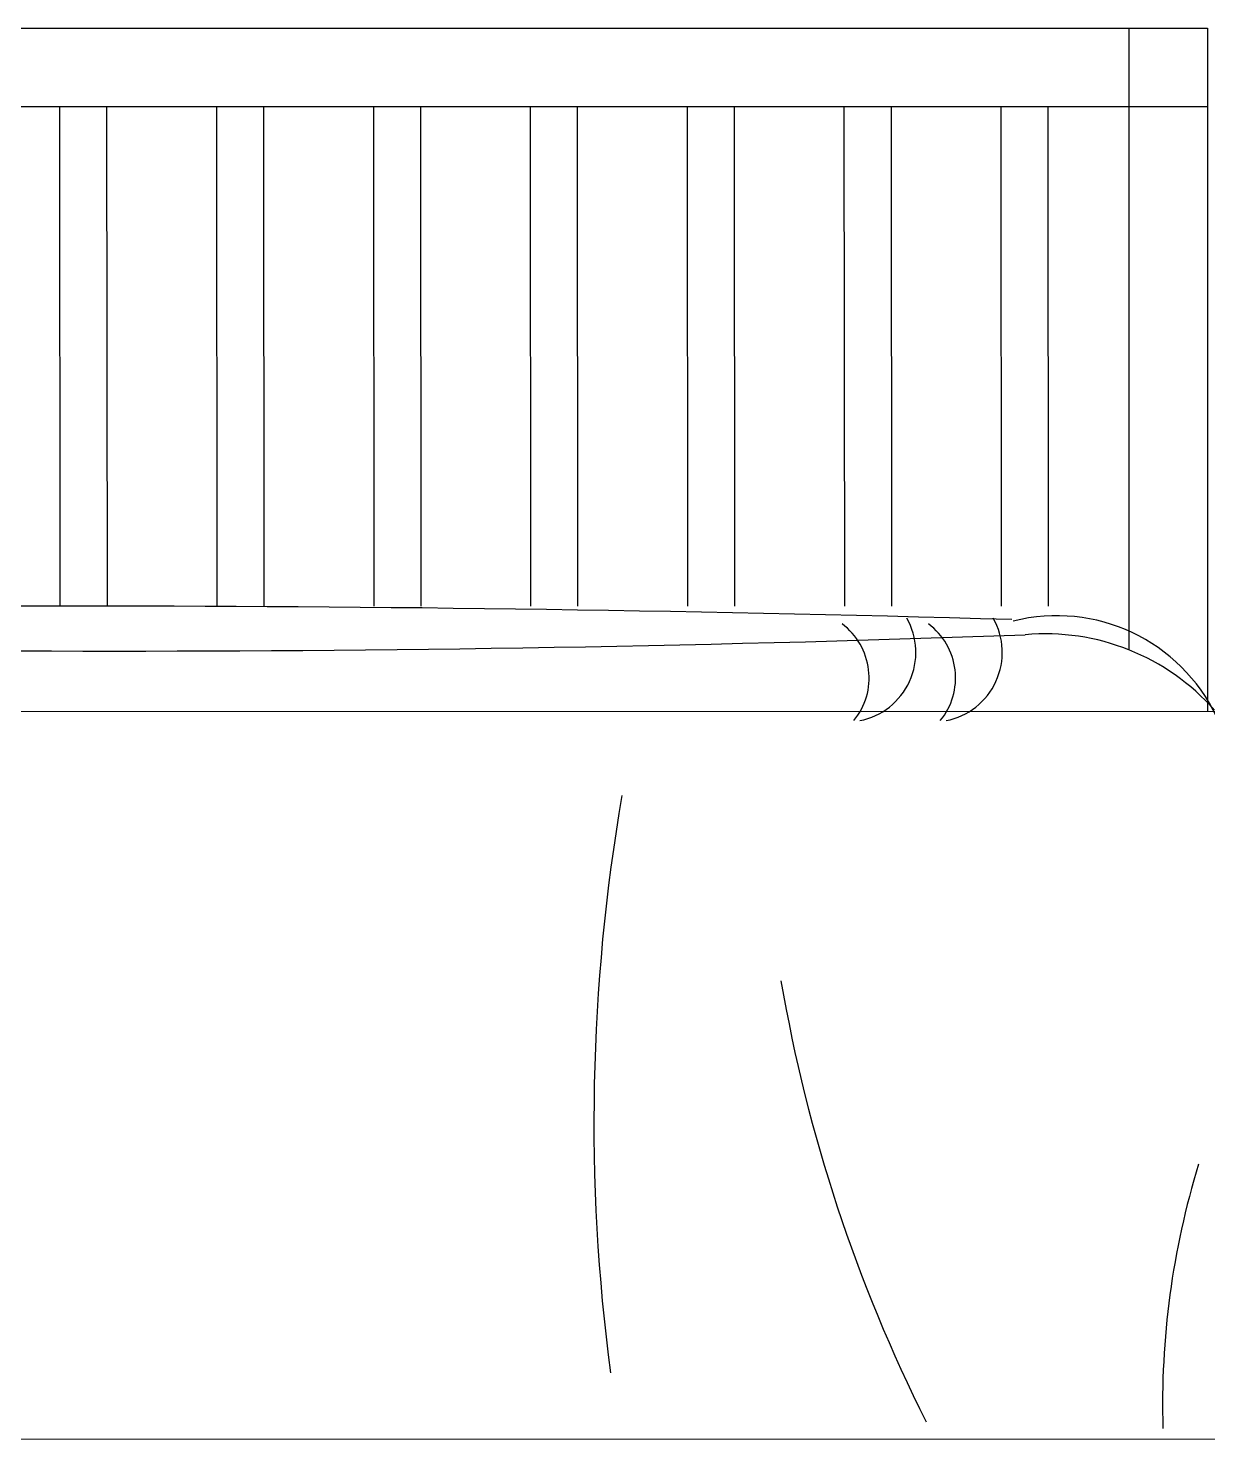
# Model space of a CAD drawing. Header units: millimetres. Extents: x 3060 to 28796, y 18778 to 36190.
# Drawn here: x 22338 to 23089, y 27918 to 28818 of the extents above; entities that cross this region are included whole.
import ezdxf

# ---------------------------------------------------------------- set-up
doc = ezdxf.new("R2010")
doc.units = ezdxf.units.MM

# ---------------------------------------------------------------- blocks, each defined once
blk = doc.blocks.new('A$C06235A1A')
for p, q in [((500, 900), (2000, 900)), ((1950, 900), (1950, 503.65)), ((2000, 900), (2000, 464.46)), ((500, 850), (2000, 850)), ((1268.35, 849.98), (1268.6, 531.57)), ((1298.35, 850), (1298.6, 531.59)), ((1368.35, 849.98), (1368.6, 531.57)), ((1398.35, 850), (1398.6, 531.59)), ((1468.35, 849.98), (1468.6, 531.57)), ((1498.35, 850), (1498.6, 531.59)), ((1568.35, 849.98), (1568.6, 531.57)), ((1598.35, 850), (1598.6, 531.59)), ((1668.35, 849.98), (1668.6, 531.57)), ((1698.35, 850), (1698.6, 531.59)), ((1768.35, 849.98), (1768.6, 531.57)), ((1798.35, 850), (1798.6, 531.59)), ((1868.35, 849.98), (1868.6, 531.57)), ((1898.35, 850), (1898.6, 531.59)), ((499.98, 464.35), (2005.67, 464.46)), ((447.76, 0), (2052.47, 0.71))]:
    blk.add_line(p, q)
for centre, radius, start, end in [((1267.3, -20929.44), 21461.04, 88.376663, 91.755947), ((1769.88, 502.01), 44.33, 281.10129, 29.65696), ((1824.97, 502.01), 44.33, 281.10129, 29.65696), ((1904.02, 412.61), 112.8, 25.27055, 104.24369), ((1305.43, 16594.64), 16091.75, 267.495948, 272.060339), ((1741.45, 485.77), 42.97, 320.623, 53.23487), ((1796.54, 485.77), 42.97, 320.623, 53.23487), ((1896.83, 370.42), 143.45, 41.31732, 95.14975), ((2827.83, 202.73), 1218.87, 170.17534, 187.54784), ((2718.17, 462.81), 1004.49, 189.75942, 206.6957), ((2494.81, 22.53), 523.35, 162.98205, 181.67423)]:
    blk.add_arc(centre, radius, start, end)

msp = doc.modelspace()

# ---------------------------------------------------------------- block references
msp.add_blockref('A$C06235A1A', (21089.14, 27917.72))

doc.saveas('drawing.dxf')
